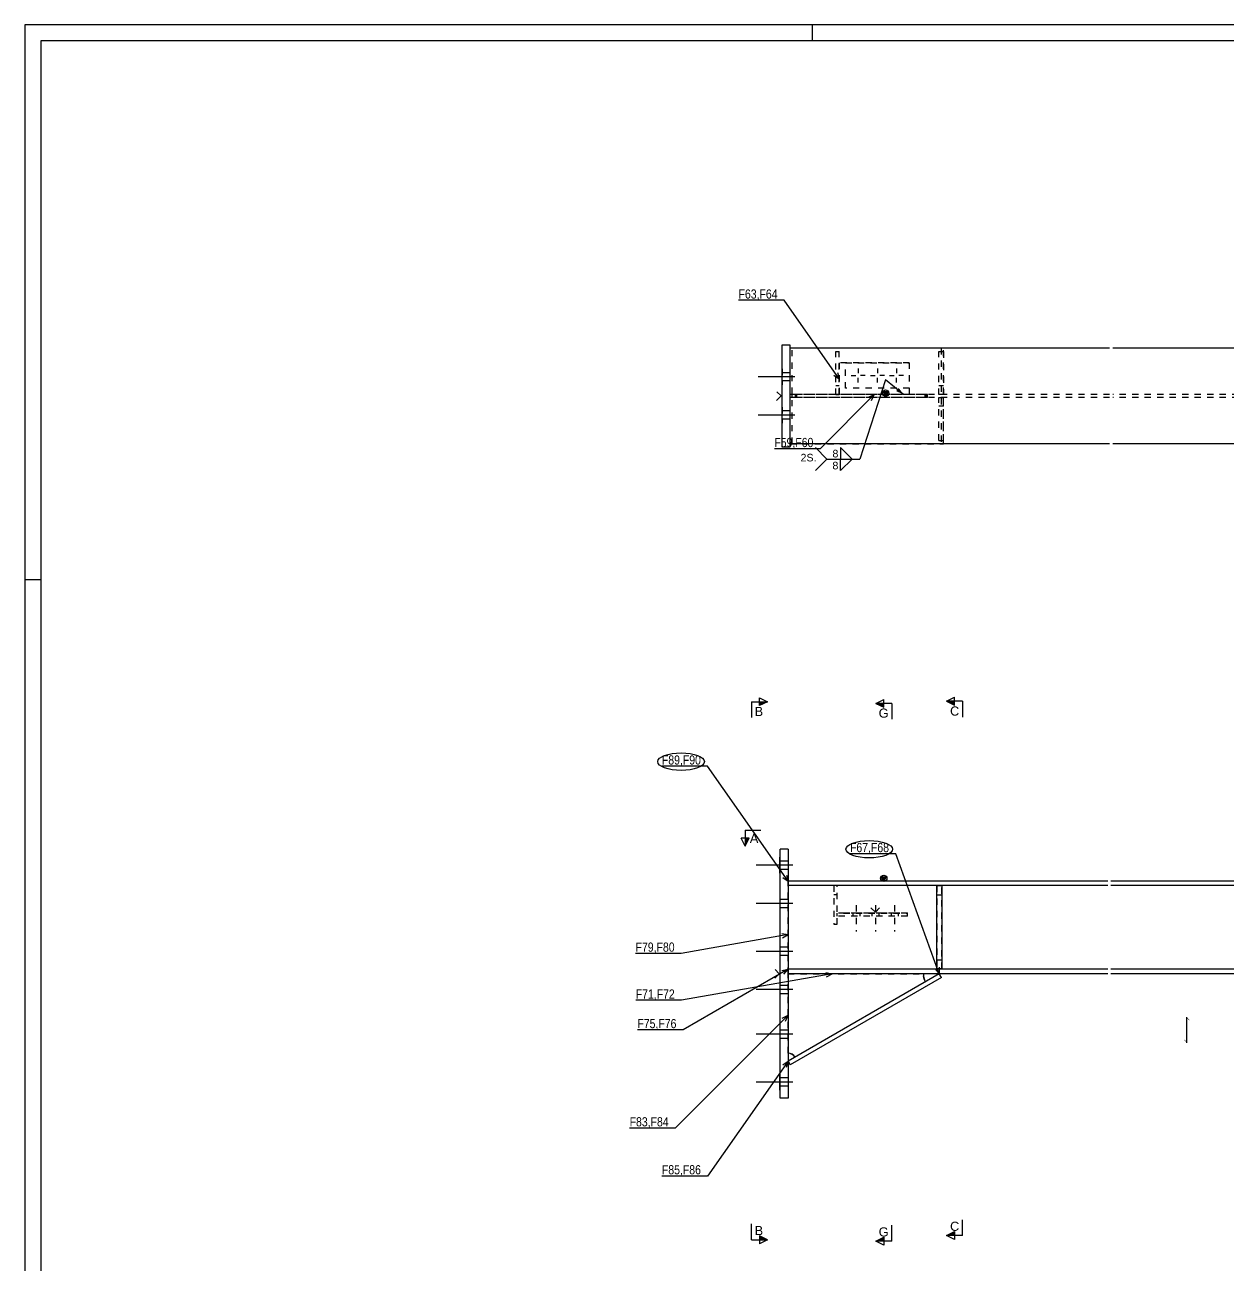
# Model space of a CAD drawing. Header units: millimetres. Extents: x -22 to 819, y -311 to 283.
# Drawn here: x -22.3 to 354.8, y -105.6 to 283 of the extents above; entities that cross this region are included whole.
import ezdxf

# ---------------------------------------------------------------- set-up
doc = ezdxf.new("R2010")
doc.units = ezdxf.units.MM
doc.linetypes.add('DXK_LINE_DOT2', pattern=[3.9198, 1.9599, -1.9599])
doc.layers.add('WELD_LABELS', color=5, linetype='Continuous')
doc.styles.add('Arial', font='ARIAL.TTF', dxfattribs={"height": 0.2})
doc.styles.add('Arial Narrow', font='ARIALN.TTF', dxfattribs={"height": 0.2})

# ---------------------------------------------------------------- blocks, each defined once
blk = doc.blocks.new('Unknown-43754868-1168')
at = {"color": 5, "linetype": 'Continuous'}
for p, q in [((818.75, 282.99), (-22.25, 282.99)), ((-22.25, 282.99), (-22.25, -311.01)), ((813.75, 277.99), (-17.25, 277.99)), ((-17.25, 277.99), (-17.25, -306.01))]:
    blk.add_line(p, q, dxfattribs=at)
at = {"color": 7, "linetype": 'Continuous'}
for p, q in [((224.75, 277.99), (224.75, 282.99)), ((-17.25, 108.99), (-22.25, 108.99))]:
    blk.add_line(p, q, dxfattribs=at)
blk = doc.blocks.new('Surfacing-43754868-2291 - 2118')
at = {"color": 7, "linetype": 'Continuous'}
for p, q in [((215.2, 163.12), (215.15, 163.12)), ((215.15, 163.12), (215.15, 158.12)), ((215.2, 158.12), (215.15, 158.12))]:
    blk.add_line(p, q, dxfattribs=at)
at = {"color": 246, "linetype": 'DXK_LINE_DOT2'}
blk.add_line((215.2, 163.12), (215.2, 158.12), dxfattribs=at)
blk = doc.blocks.new('Bolt-43754868-2163 - 2118')
at = {"color": 3, "linetype": 'Continuous'}
for p, q in [((239.1, 175.24), (239.1, 173.78)), ((245.1, 175.24), (245.1, 173.78)), ((251.1, 175.24), (251.1, 173.78)), ((236.9, 173.04), (238.36, 173.04)), ((239.1, 170.84), (239.1, 172.31)), ((241.3, 173.04), (239.83, 173.04)), ((242.9, 173.04), (244.36, 173.04)), ((245.1, 170.84), (245.1, 172.31)), ((247.3, 173.04), (245.83, 173.04)), ((248.9, 173.04), (250.36, 173.04)), ((251.1, 170.84), (251.1, 172.31)), ((253.3, 173.04), (251.83, 173.04))]:
    blk.add_line(p, q, dxfattribs=at)
blk = doc.blocks.new('Part-43754868-2318 - 2118')
at = {"color": 7, "linetype": 'DXK_LINE_DOT2'}
for p, q in [((232.1, 167.04), (232.1, 180.54)), ((232.1, 180.54), (233.1, 180.54)), ((233.1, 167.04), (233.1, 180.54)), ((233.1, 169.84), (232.1, 169.84)), ((232.1, 167.04), (233.1, 167.04))]:
    blk.add_line(p, q, dxfattribs=at)
blk = doc.blocks.new('Bolt-43754868-2135 - 2118')
at = {"color": 3, "linetype": 'Continuous'}
for p, q in [((219.2, 172.62), (207.7, 172.62)), ((219.2, 172.62), (207.7, 172.62)), ((219.2, 172.62), (207.7, 172.62)), ((219.2, 172.62), (207.7, 172.62)), ((219.2, 172.62), (207.7, 172.62)), ((219.2, 172.62), (207.7, 172.62)), ((217.7, 173.92), (215.2, 173.92)), ((217.7, 173.92), (215.2, 173.92)), ((217.7, 173.92), (215.2, 173.92)), ((217.7, 173.92), (215.2, 173.92)), ((217.7, 173.92), (215.2, 173.92)), ((217.7, 173.92), (215.2, 173.92)), ((217.7, 171.32), (215.2, 171.32)), ((217.7, 171.32), (215.2, 171.32)), ((217.7, 171.32), (215.2, 171.32)), ((217.7, 171.32), (215.2, 171.32)), ((217.7, 171.32), (215.2, 171.32)), ((217.7, 171.32), (215.2, 171.32)), ((219.2, 160.62), (207.7, 160.62)), ((219.2, 160.62), (207.7, 160.62)), ((219.2, 160.62), (207.7, 160.62)), ((219.2, 160.62), (207.7, 160.62)), ((219.2, 160.62), (207.7, 160.62)), ((219.2, 160.62), (207.7, 160.62)), ((217.7, 161.92), (215.2, 161.92)), ((217.7, 161.92), (215.2, 161.92)), ((217.7, 161.92), (215.2, 161.92)), ((217.7, 161.92), (215.2, 161.92)), ((217.7, 161.92), (215.2, 161.92)), ((217.7, 161.92), (215.2, 161.92)), ((217.7, 159.32), (215.2, 159.32)), ((217.7, 159.32), (215.2, 159.32)), ((217.7, 159.32), (215.2, 159.32)), ((217.7, 159.32), (215.2, 159.32)), ((217.7, 159.32), (215.2, 159.32)), ((217.7, 159.32), (215.2, 159.32))]:
    blk.add_line(p, q, dxfattribs=at)
blk = doc.blocks.new('Part-43754868-2176 - 2118')
at = {"linetype": 'Continuous'}
blk.add_hatch(color=2, dxfattribs=at).paths.add_polyline_path([(247.7, 166.62), (246.9, 168.02), (248.5, 168.02)])
at = {"color": 2, "linetype": 'Continuous'}
for p, q in [((317.93, 181.62), (217.7, 181.62)), ((460.23, 181.62), (318.93, 181.62)), ((561.46, 181.62), (461.23, 181.62)), ((247.7, 166.62), (246.9, 168.02)), ((246.9, 168.02), (248.5, 168.02)), ((248.5, 168.02), (247.7, 166.62)), ((317.93, 151.62), (217.7, 151.62)), ((460.23, 151.62), (318.93, 151.62)), ((561.46, 151.62), (461.23, 151.62))]:
    blk.add_line(p, q, dxfattribs=at)
at = {"color": 7, "linetype": 'DXK_LINE_DOT2'}
for p, q in [((217.7, 181.62), (217.7, 151.62)), ((561.46, 151.62), (561.46, 181.62)), ((317.93, 167.04), (217.7, 167.04)), ((317.93, 166.19), (217.7, 166.19)), ((460.23, 167.04), (318.93, 167.04)), ((460.23, 166.19), (318.93, 166.19)), ((561.46, 167.04), (461.23, 167.04)), ((561.46, 166.19), (461.23, 166.19))]:
    blk.add_line(p, q, dxfattribs=at)
at = {"color": 2, "linetype": 'Continuous'}
blk.add_circle((247.7, 167.52), 1, dxfattribs=at)
blk = doc.blocks.new('Part-43754868-2206 - 2118')
at = {"color": 7, "linetype": 'DXK_LINE_DOT2'}
for p, q in [((264.38, 152.69), (264.38, 166.19)), ((264.38, 166.19), (265.88, 166.19)), ((265.88, 163.39), (264.38, 163.39)), ((265.88, 152.69), (265.88, 166.19)), ((264.38, 152.69), (265.88, 152.69))]:
    blk.add_line(p, q, dxfattribs=at)
blk = doc.blocks.new('Part-43754868-2211 - 2118')
at = {"color": 7, "linetype": 'DXK_LINE_DOT2'}
for p, q in [((264.38, 167.04), (264.38, 180.54)), ((264.38, 180.54), (265.88, 180.54)), ((265.88, 180.54), (265.88, 167.04)), ((265.88, 169.84), (264.38, 169.84)), ((265.88, 167.04), (264.38, 167.04))]:
    blk.add_line(p, q, dxfattribs=at)
blk = doc.blocks.new('Surfacing-43754868-2296 - 2118')
at = {"color": 7, "linetype": 'Continuous'}
for p, q in [((215.2, 175.12), (215.15, 175.12)), ((215.15, 175.12), (215.15, 170.12)), ((215.2, 170.12), (215.15, 170.12))]:
    blk.add_line(p, q, dxfattribs=at)
at = {"color": 246, "linetype": 'DXK_LINE_DOT2'}
blk.add_line((215.2, 175.12), (215.2, 170.12), dxfattribs=at)
blk = doc.blocks.new('Part-43754868-2232 - 2118')
at = {"color": 7, "linetype": 'DXK_LINE_DOT2'}
for p, q in [((255.1, 177.04), (233.1, 177.04)), ((233.1, 177.04), (233.1, 167.04)), ((255.1, 177.04), (255.1, 167.04)), ((255.1, 167.04), (233.1, 167.04))]:
    blk.add_line(p, q, dxfattribs=at)
blk = doc.blocks.new('Surfacing-43754868-2301 - 2118')
at = {"color": 7, "linetype": 'Continuous'}
for p, q in [((215.2, 163.12), (215.15, 163.12)), ((215.15, 163.12), (215.15, 158.12)), ((215.2, 158.12), (215.15, 158.12))]:
    blk.add_line(p, q, dxfattribs=at)
at = {"color": 246, "linetype": 'DXK_LINE_DOT2'}
blk.add_line((215.2, 163.12), (215.2, 158.12), dxfattribs=at)
blk = doc.blocks.new('Part-43754868-2242 - 2118')
at = {"color": 2, "linetype": 'Continuous'}
for p, q in [((215.2, 150.62), (215.2, 182.62)), ((215.2, 182.62), (217.7, 182.62)), ((217.7, 182.62), (217.7, 150.62)), ((214.9, 166.62), (213.6, 167.92)), ((214.9, 166.62), (213.5, 165.22)), ((217.7, 150.62), (215.2, 150.62))]:
    blk.add_line(p, q, dxfattribs=at)
blk = doc.blocks.new('Part-43754868-2243 - 2118')
at = {"color": 7, "linetype": 'DXK_LINE_DOT2'}
for p, q in [((265.83, 181.62), (217.7, 181.62)), ((217.7, 181.62), (217.7, 151.62)), ((218.4, 151.62), (218.4, 181.62)), ((265.13, 181.62), (265.13, 151.62)), ((265.83, 151.62), (265.83, 181.62)), ((260.8, 167.04), (217.7, 167.04)), ((260.8, 166.19), (217.7, 166.19)), ((218.35, 166.19), (218.35, 167.04)), ((219.47, 166.19), (219.47, 167.04)), ((219.86, 166.19), (219.86, 167.04)), ((260.13, 166.19), (260.13, 167.04)), ((260.17, 167.04), (260.17, 166.19)), ((260.51, 166.19), (260.51, 167.04)), ((260.8, 166.19), (260.8, 167.04)), ((217.7, 151.62), (265.83, 151.62))]:
    blk.add_line(p, q, dxfattribs=at)
blk = doc.blocks.new('Surfacing-43754868-2306 - 2118')
at = {"color": 7, "linetype": 'Continuous'}
for p, q in [((215.2, 175.12), (215.15, 175.12)), ((215.15, 175.12), (215.15, 170.12)), ((215.2, 170.12), (215.15, 170.12))]:
    blk.add_line(p, q, dxfattribs=at)
at = {"color": 246, "linetype": 'DXK_LINE_DOT2'}
blk.add_line((215.2, 175.12), (215.2, 170.12), dxfattribs=at)
blk = doc.blocks.new('Surfacing-43754868-2266 - 2118')
at = {"color": 246, "linetype": 'DXK_LINE_DOT2'}
for p, q in [((235.1, 169.04), (235.1, 177.04)), ((235.1, 177.04), (255.1, 177.04)), ((255.1, 177.04), (255.1, 169.04)), ((255.1, 169.04), (235.1, 169.04))]:
    blk.add_line(p, q, dxfattribs=at)
blk = doc.blocks.new('Part-43754868-2808 - 2596')
at = {"color": 7, "linetype": 'DXK_LINE_DOT2'}
for p, q in [((231.5, 13.1), (231.5, 1)), ((232.5, 13.1), (231.5, 13.1)), ((232.5, 1), (232.5, 13.1)), ((231.5, 10.3), (232.5, 10.3)), ((231.5, 1), (232.5, 1))]:
    blk.add_line(p, q, dxfattribs=at)
blk = doc.blocks.new('Surfacing-43754868-2720 - 2596')
at = {"color": 7, "linetype": 'Continuous'}
for p, q in [((214.6, -46), (214.55, -46)), ((214.55, -51), (214.55, -46)), ((214.6, -51), (214.55, -51))]:
    blk.add_line(p, q, dxfattribs=at)
at = {"color": 246, "linetype": 'DXK_LINE_DOT2'}
blk.add_line((214.6, -51), (214.6, -46), dxfattribs=at)
blk = doc.blocks.new('Bolt-43754868-2627 - 2596')
at = {"color": 3, "linetype": 'DXK_LINE_DOT2'}
for p, q in [((237.4, 4.5), (237.4, 3.5)), ((238.5, 6.95), (238.5, -1.3)), ((239.6, 4.5), (239.6, 3.5)), ((243.4, 4.5), (243.4, 3.5)), ((244.5, 6.95), (244.5, -1.3)), ((245.6, 4.5), (245.6, 3.5)), ((249.4, 4.5), (249.4, 3.5)), ((250.5, 6.95), (250.5, -1.3)), ((251.6, 4.5), (251.6, 3.5))]:
    blk.add_line(p, q, dxfattribs=at)
blk = doc.blocks.new('Bolt-43754868-2621 - 2596')
at = {"color": 3, "linetype": 'Continuous'}
for p, q in [((218.6, 19.5), (207.1, 19.5)), ((218.6, 19.5), (207.1, 19.5)), ((217.1, 20.8), (214.6, 20.8)), ((217.1, 20.8), (214.6, 20.8)), ((217.1, 18.2), (214.6, 18.2)), ((217.1, 18.2), (214.6, 18.2)), ((217.1, 8.8), (214.6, 8.8)), ((217.1, 8.8), (214.6, 8.8)), ((218.6, 7.5), (207.1, 7.5)), ((218.6, 7.5), (207.1, 7.5)), ((217.1, 6.2), (214.6, 6.2)), ((217.1, 6.2), (214.6, 6.2)), ((218.6, -7.5), (207.1, -7.5)), ((218.6, -7.5), (207.1, -7.5)), ((217.1, -6.2), (214.6, -6.2)), ((217.1, -6.2), (214.6, -6.2)), ((217.1, -8.8), (214.6, -8.8)), ((217.1, -8.8), (214.6, -8.8)), ((217.1, -18.2), (214.6, -18.2)), ((217.1, -18.2), (214.6, -18.2)), ((218.6, -19.5), (207.1, -19.5)), ((218.6, -19.5), (207.1, -19.5)), ((217.1, -20.8), (214.6, -20.8)), ((217.1, -20.8), (214.6, -20.8)), ((218.6, -33.5), (207.1, -33.5)), ((218.6, -33.5), (207.1, -33.5)), ((217.1, -32.2), (214.6, -32.2)), ((217.1, -32.2), (214.6, -32.2)), ((217.1, -34.8), (214.6, -34.8)), ((217.1, -34.8), (214.6, -34.8)), ((218.6, -48.5), (207.1, -48.5)), ((218.6, -48.5), (207.1, -48.5)), ((217.1, -47.2), (214.6, -47.2)), ((217.1, -47.2), (214.6, -47.2)), ((217.1, -49.8), (214.6, -49.8)), ((217.1, -49.8), (214.6, -49.8))]:
    blk.add_line(p, q, dxfattribs=at)
blk = doc.blocks.new('Part-43754868-2630 - 2596')
at = {"linetype": 'Continuous'}
blk.add_hatch(color=2, dxfattribs=at).paths.add_polyline_path([(247.1, 14.5), (246.3, 15.9), (247.9, 15.9)])
at = {"color": 2, "linetype": 'Continuous'}
for p, q in [((247.1, 14.5), (246.3, 15.9)), ((246.3, 15.9), (247.9, 15.9)), ((247.9, 15.9), (247.1, 14.5)), ((375.33, 14.8), (373.93, 16.2)), ((375.33, 14.8), (376.63, 16.1)), ((317.33, 14.5), (217.1, 14.5)), ((317.33, 13.1), (217.1, 13.1)), ((459.63, 14.5), (318.33, 14.5)), ((459.63, 13.1), (318.33, 13.1)), ((560.86, 14.5), (460.63, 14.5)), ((560.86, 13.1), (460.63, 13.1)), ((317.33, -13.1), (217.1, -13.1)), ((317.33, -14.5), (217.1, -14.5)), ((459.63, -13.1), (318.33, -13.1)), ((459.63, -14.5), (318.33, -14.5)), ((560.86, -13.1), (460.63, -13.1)), ((560.86, -14.5), (460.63, -14.5))]:
    blk.add_line(p, q, dxfattribs=at)
at = {"color": 7, "linetype": 'DXK_LINE_DOT2'}
for p, q in [((217.1, -14.5), (217.1, 14.5)), ((560.86, 14.5), (560.86, -14.5))]:
    blk.add_line(p, q, dxfattribs=at)
at = {"color": 2, "linetype": 'Continuous'}
blk.add_circle((247.1, 15.4), 1, dxfattribs=at)
blk = doc.blocks.new('Surfacing-43754868-2695 - 2596')
at = {"color": 246, "linetype": 'DXK_LINE_DOT2'}
for p, q in [((234.5, 4.5), (234.5, 4.55)), ((234.5, 4.55), (254.5, 4.55)), ((234.5, 4.5), (254.5, 4.5)), ((254.5, 4.5), (254.5, 4.55))]:
    blk.add_line(p, q, dxfattribs=at)
blk = doc.blocks.new('Part-43754868-2643 - 2596')
at = {"color": 7, "linetype": 'DXK_LINE_DOT2'}
for p, q in [((263.78, 13), (263.78, -13)), ((265.28, 13), (263.78, 13)), ((265.28, -13), (265.28, 13)), ((263.78, 10.2), (265.28, 10.2)), ((263.78, -10.2), (265.28, -10.2)), ((263.78, -13), (265.28, -13))]:
    blk.add_line(p, q, dxfattribs=at)
blk = doc.blocks.new('Part-43754868-2644 - 2596')
at = {"color": 2, "linetype": 'Continuous'}
for p, q in [((265.28, 13), (263.78, 13)), ((263.78, -13), (263.78, 13)), ((265.28, 13), (265.28, -13)), ((265.28, -13), (263.78, -13))]:
    blk.add_line(p, q, dxfattribs=at)
at = {"color": 7, "linetype": 'DXK_LINE_DOT2'}
for p, q in [((263.78, 10.2), (265.28, 10.2)), ((263.78, -10.2), (265.28, -10.2))]:
    blk.add_line(p, q, dxfattribs=at)
blk = doc.blocks.new('Part-43754868-2649 - 2596')
at = {"color": 2, "linetype": 'Continuous'}
for p, q in [((264.53, -14.5), (217.1, -41.88)), ((259.53, -14.5), (259.57, -15.15)), ((259.57, -15.15), (259.7, -15.79)), ((265.23, -15.71), (264.53, -14.5)), ((265.23, -15.71), (217.8, -43.1)), ((259.7, -15.79), (259.91, -16.41)), ((260.2, -17), (259.91, -16.41)), ((217.75, -39.47), (217.1, -39.38)), ((217.1, -41.88), (217.8, -43.1)), ((218.35, -39.72), (217.75, -39.47)), ((218.87, -40.12), (218.35, -39.72)), ((219.27, -40.63), (218.87, -40.12))]:
    blk.add_line(p, q, dxfattribs=at)
at = {"color": 7, "linetype": 'DXK_LINE_DOT2'}
for p, q in [((217.1, -14.5), (259.53, -14.5)), ((217.1, -39.38), (217.1, -14.5)), ((259.7, -15.79), (259.57, -15.15)), ((259.91, -16.41), (259.7, -15.79)), ((217.75, -39.47), (218.35, -39.72)), ((218.35, -39.72), (218.87, -40.12))]:
    blk.add_line(p, q, dxfattribs=at)
blk = doc.blocks.new('Part-43754868-2654 - 2596')
at = {"color": 2, "linetype": 'Continuous'}
for p, q in [((214.6, -53.5), (214.6, 24.5)), ((217.1, 24.5), (214.6, 24.5)), ((217.1, 24.5), (217.1, -53.5)), ((214.3, -14.5), (212.9, -15.9)), ((214.3, -14.5), (213, -13.2)), ((217.1, -53.5), (214.6, -53.5))]:
    blk.add_line(p, q, dxfattribs=at)
blk = doc.blocks.new('Part-43754868-2658 - 2596')
at = {"color": 7, "linetype": 'DXK_LINE_DOT2'}
for p, q in [((254.5, 4.5), (232.5, 4.5)), ((232.5, 3.5), (232.5, 4.5)), ((254.5, 3.5), (254.5, 4.5)), ((254.5, 3.5), (232.5, 3.5))]:
    blk.add_line(p, q, dxfattribs=at)
at = {"color": 2, "linetype": 'Continuous'}
for q in [(243.1, 6.2), (245.8, 6.1)]:
    blk.add_line((244.5, 4.8), q, dxfattribs=at)
blk = doc.blocks.new('Surfacing-43754868-2725 - 2596')
at = {"color": 7, "linetype": 'Continuous'}
for p, q in [((214.6, -46), (214.55, -46)), ((214.55, -51), (214.55, -46)), ((214.6, -51), (214.55, -51))]:
    blk.add_line(p, q, dxfattribs=at)
at = {"color": 246, "linetype": 'DXK_LINE_DOT2'}
blk.add_line((214.6, -51), (214.6, -46), dxfattribs=at)
blk = doc.blocks.new('Surfacing-43754868-2730 - 2596')
at = {"color": 7, "linetype": 'Continuous'}
for p, q in [((214.6, 22), (214.55, 22)), ((214.55, 17), (214.55, 22)), ((214.6, 17), (214.55, 17))]:
    blk.add_line(p, q, dxfattribs=at)
at = {"color": 246, "linetype": 'DXK_LINE_DOT2'}
blk.add_line((214.6, 17), (214.6, 22), dxfattribs=at)
blk = doc.blocks.new('Surfacing-43754868-2735 - 2596')
at = {"color": 7, "linetype": 'Continuous'}
for p, q in [((214.6, 22), (214.55, 22)), ((214.55, 17), (214.55, 22)), ((214.6, 17), (214.55, 17))]:
    blk.add_line(p, q, dxfattribs=at)
at = {"color": 246, "linetype": 'DXK_LINE_DOT2'}
blk.add_line((214.6, 17), (214.6, 22), dxfattribs=at)
blk = doc.blocks.new('WeldMark-43754868-10144 - 2118')
at = {"linetype": 'Continuous'}
blk.add_hatch(color=3, dxfattribs=at).paths.add_polyline_path([(251.81, 169.12), (253.34, 167.04), (251.02, 168.15)])
at = {"color": 3, "linetype": 'Continuous'}
for p, q in [((247.7, 171.71), (239.62, 146.85)), ((253.34, 167.04), (247.7, 171.71))]:
    blk.add_line(p, q, dxfattribs=at)
at = {"color": 0}
blk.add_wipeout([(233.07, 147.15), (233.07, 150.05), (230.81, 150.05), (230.81, 147.15)], dxfattribs=at)
at = {"color": 3, "linetype": 'Continuous'}
for p, q in [((237.15, 146.85), (233.58, 150.42)), ((233.58, 150.42), (233.58, 146.85)), ((233.58, 146.85), (237.15, 146.85))]:
    blk.add_line(p, q, dxfattribs=at)
at = {"color": 0, "linetype": 'Continuous'}
blk.add_wipeout([(233.07, 143.4), (233.07, 146.3), (230.81, 146.3), (230.81, 143.4)], dxfattribs=at)
at = {"color": 3, "linetype": 'Continuous'}
for p, q in [((229.26, 146.85), (225.69, 150.42)), ((229.26, 146.85), (225.69, 143.28)), ((229.26, 146.85), (239.62, 146.85)), ((233.58, 146.85), (237.15, 146.85)), ((237.15, 146.85), (233.58, 143.28)), ((233.58, 143.28), (233.58, 146.85))]:
    blk.add_line(p, q, dxfattribs=at)
at = {"color": 3, "style": 'Arial'}
blk.add_text('8', height=2.39, dxfattribs=at).set_placement((231.01, 147.35))
at = {"color": 3, "linetype": 'Continuous', "style": 'Arial'}
blk.add_text('8', height=2.39, dxfattribs=at).set_placement((231.01, 143.6))
at = {"color": 0, "linetype": 'Continuous'}
blk.add_wipeout([(226.01, 146.1), (226.01, 148.6), (221.01, 148.6), (221.01, 146.1)], dxfattribs=at)
at = {"color": 3, "linetype": 'Continuous', "style": 'Arial'}
blk.add_text('2S.', height=2.388, dxfattribs=at).set_placement((221.01, 146.1))
blk = doc.blocks.new('SectionMark-43754868-2946 - 2596')
at = {"color": 0, "linetype": 'Continuous'}
for points in [[(209.27, 66.28), (209.27, 69.28), (206.6, 69.28), (206.6, 66.28)], [(209.27, -96.47), (209.27, -93.47), (206.6, -93.47), (206.6, -96.47)]]:
    blk.add_wipeout(points, dxfattribs=at)
at = {"linetype": 'Continuous'}
for points in [[(208.1, 69.53), (208.1, 70.78), (210.6, 70.78)], [(208.1, -97.97), (208.1, -96.72), (210.6, -97.97)]]:
    blk.add_hatch(color=6, dxfattribs=at).paths.add_polyline_path(points)
at = {"color": 6, "linetype": 'Continuous'}
for p, q in [((205.6, 70.78), (205.6, 65.78)), ((205.6, 70.78), (210.6, 70.78)), ((208.1, 69.53), (208.1, 72.03)), ((208.1, 72.03), (210.6, 70.78)), ((210.6, 70.78), (208.1, 69.53)), ((205.6, -97.97), (205.6, -92.97)), ((210.6, -97.97), (208.1, -96.72)), ((208.1, -96.72), (208.1, -99.22)), ((205.6, -97.97), (210.6, -97.97)), ((210.6, -97.97), (208.1, -99.22))]:
    blk.add_line(p, q, dxfattribs=at)
at = {"color": 6, "linetype": 'Continuous', "style": 'Arial'}
for p in [(206.6, 66.28), (206.6, -96.47)]:
    blk.add_text('B', height=2.87, dxfattribs=at).set_placement(p)
blk = doc.blocks.new('SectionMark-43754868-2948 - 2596')
at = {"color": 0, "linetype": 'Continuous'}
for points in [[(207.77, 26.5), (207.77, 29.5), (205.1, 29.5), (205.1, 26.5)], [(572.86, 26.5), (572.86, 29.5), (570.19, 29.5), (570.19, 26.5)]]:
    blk.add_wipeout(points, dxfattribs=at)
at = {"linetype": 'Continuous'}
for points in [[(203.6, 28), (204.85, 28), (203.6, 25.5)], [(573.11, 28), (574.36, 28), (574.36, 25.5)]]:
    blk.add_hatch(color=6, dxfattribs=at).paths.add_polyline_path(points)
at = {"color": 6, "linetype": 'Continuous'}
for p, q in [((203.6, 25.5), (202.35, 28)), ((204.85, 28), (202.35, 28)), ((203.6, 30.5), (208.6, 30.5)), ((203.6, 30.5), (203.6, 25.5)), ((203.6, 25.5), (204.85, 28)), ((574.36, 30.5), (569.36, 30.5)), ((573.11, 28), (575.61, 28)), ((574.36, 25.5), (573.11, 28)), ((574.36, 30.5), (574.36, 25.5)), ((575.61, 28), (574.36, 25.5))]:
    blk.add_line(p, q, dxfattribs=at)
at = {"color": 6, "linetype": 'Continuous', "style": 'Arial'}
for p in [(205.1, 26.5), (570.19, 26.5)]:
    blk.add_text('A', height=2.87, dxfattribs=at).set_placement(p)
blk = doc.blocks.new('SectionMark-43754868-2954 - 2596')
at = {"color": 0, "linetype": 'Continuous'}
for points in [[(270.78, 66.41), (270.78, 69.41), (267.89, 69.41), (267.89, 66.41)], [(270.78, -95.12), (270.78, -92.12), (267.89, -92.12), (267.89, -95.12)]]:
    blk.add_wipeout(points, dxfattribs=at)
at = {"linetype": 'Continuous'}
for points in [[(269.28, 70.91), (269.28, 69.66), (266.78, 70.91)], [(269.28, -95.37), (269.28, -96.62), (266.78, -96.62)]]:
    blk.add_hatch(color=6, dxfattribs=at).paths.add_polyline_path(points)
at = {"color": 6, "linetype": 'Continuous'}
for p, q in [((266.78, 70.91), (269.28, 72.16)), ((271.78, 70.91), (266.78, 70.91)), ((266.78, 70.91), (269.28, 69.66)), ((269.28, 69.66), (269.28, 72.16)), ((271.78, 70.91), (271.78, 65.91)), ((271.78, -96.62), (271.78, -91.62)), ((266.78, -96.62), (269.28, -95.37)), ((271.78, -96.62), (266.78, -96.62)), ((269.28, -97.87), (266.78, -96.62)), ((269.28, -95.37), (269.28, -97.87))]:
    blk.add_line(p, q, dxfattribs=at)
at = {"color": 6, "linetype": 'Continuous', "style": 'Arial'}
for p in [(267.89, 66.41), (267.89, -95.12)]:
    blk.add_text('C', height=2.87, dxfattribs=at).set_placement(p)
blk = doc.blocks.new('Symbol-43754868-10010 - 2596')
at = {"linetype": 'Continuous'}
for points in [[(342.15, -28.16), (342.95, -28.96), (342.95, -29.16), (342.15, -28.36)], [(342.15, -36.16), (341.35, -35.36), (341.35, -35.16), (342.15, -35.96)]]:
    blk.add_hatch(color=96, dxfattribs=at).paths.add_polyline_path(points)
at = {"color": 96, "linetype": 'Continuous'}
blk.add_line((342.15, -36.16), (342.15, -28.16), dxfattribs=at)
blk = doc.blocks.new('SectionMark-43754868-16314 - 2596')
at = {"color": 0, "linetype": 'Continuous'}
for points in [[(248.61, 65.76), (248.61, 68.76), (245.5, 68.76), (245.5, 65.76)], [(248.61, -96.89), (248.61, -93.89), (245.5, -93.89), (245.5, -96.89)]]:
    blk.add_wipeout(points, dxfattribs=at)
at = {"linetype": 'Continuous'}
for points in [[(247.11, 70.26), (247.11, 69.01), (244.61, 70.26)], [(247.11, -97.14), (247.11, -98.39), (244.61, -98.39)]]:
    blk.add_hatch(color=6, dxfattribs=at).paths.add_polyline_path(points)
at = {"color": 6, "linetype": 'Continuous'}
for p, q in [((244.61, 70.26), (247.11, 71.51)), ((249.61, 70.26), (244.61, 70.26)), ((244.61, 70.26), (247.11, 69.01)), ((247.11, 69.01), (247.11, 71.51)), ((249.61, 70.26), (249.61, 65.26)), ((244.61, -98.39), (247.11, -97.14)), ((247.11, -97.14), (247.11, -99.64)), ((249.61, -98.39), (249.61, -93.39)), ((249.61, -98.39), (244.61, -98.39)), ((247.11, -99.64), (244.61, -98.39))]:
    blk.add_line(p, q, dxfattribs=at)
at = {"color": 6, "linetype": 'Continuous', "style": 'Arial'}
for p in [(245.5, 65.76), (245.5, -96.89)]:
    blk.add_text('G', height=2.87, dxfattribs=at).set_placement(p)

msp = doc.modelspace()

# ---------------------------------------------------------------- linework, layer by layer
at = {"layer": 'WELD_LABELS', "color": 5}
for p, q in [((215.89, 196.62), (201.57, 196.62)), ((191.86, 50.54), (177.54, 50.54)), ((215.46, 15.65), (217.1, 14.5)), ((216.58, 16.43), (217.1, 14.5)), ((215.13, -1.88), (217.1, -2.23)), ((215.37, -3.24), (217.1, -2.23)), ((183.62, -8.14), (169.29, -8.14)), ((215.13, -13.45), (217.1, -13.1)), ((215.82, -14.63), (217.1, -13.1)), ((228.96, -14.15), (230.93, -14.5)), ((229.2, -15.5), (230.93, -14.5)), ((263.24, -12.97), (264.53, -14.5)), ((264.53, -12.5), (264.53, -14.5)), ((183.66, -22.84), (169.33, -22.84)), ((215.29, -28.39), (217.1, -27.55)), ((216.26, -29.36), (217.1, -27.55)), ((184.19, -32.1), (169.86, -32.1)), ((215.46, -43.03), (217.1, -41.88)), ((216.58, -43.82), (217.1, -41.88)), ((181.74, -62.9), (167.42, -62.9)), ((191.86, -77.93), (177.54, -77.93))]:
    msp.add_line(p, q, dxfattribs=at)
at = {"layer": 'WELD_LABELS', "color": 1}
msp.add_ellipse((183.55, 51.98), major_axis=(7.32, 0), ratio=0.373462, dxfattribs=at)

# ---------------------------------------------------------------- block references
for name in ['Unknown-43754868-1168', 'Part-43754868-2242 - 2118', 'Part-43754868-2176 - 2118', 'Part-43754868-2243 - 2118', 'Part-43754868-2318 - 2118', 'Part-43754868-2211 - 2118', 'Surfacing-43754868-2296 - 2118', 'Surfacing-43754868-2306 - 2118', 'Part-43754868-2232 - 2118', 'Surfacing-43754868-2266 - 2118', 'Bolt-43754868-2163 - 2118', 'Bolt-43754868-2135 - 2118', 'Part-43754868-2206 - 2118', 'Surfacing-43754868-2291 - 2118', 'Surfacing-43754868-2301 - 2118', 'Part-43754868-2654 - 2596', 'Bolt-43754868-2621 - 2596', 'Surfacing-43754868-2730 - 2596', 'Surfacing-43754868-2735 - 2596', 'Part-43754868-2630 - 2596', 'Part-43754868-2808 - 2596', 'Part-43754868-2643 - 2596', 'Part-43754868-2644 - 2596', 'Part-43754868-2658 - 2596', 'Surfacing-43754868-2695 - 2596', 'Bolt-43754868-2627 - 2596', 'Part-43754868-2649 - 2596', 'Symbol-43754868-10010 - 2596', 'Surfacing-43754868-2720 - 2596', 'Surfacing-43754868-2725 - 2596']:
    msp.add_blockref(name, (0, 0))

# ---------------------------------------------------------------- texts
at = {"layer": 'WELD_LABELS', "color": 5, "lineweight": 30, "char_height": 2.865, "attachment_point": 7, "style": 'Arial Narrow'}
for s, insert in [('F63,F64', (201.57, 196.62)), ('F89,F90', (177.54, 50.54)), ('F79,F80', (169.29, -8.14)), ('F71,F72', (169.33, -22.84)), ('F75,F76', (169.86, -32.1)), ('F83,F84', (167.42, -62.9)), ('F85,F86', (177.54, -77.93))]:
    msp.add_mtext(s, dxfattribs=dict(at, insert=insert))

# ---------------------------------------------------------------- next in the draw order: block references
for name in ['WeldMark-43754868-10144 - 2118', 'SectionMark-43754868-2946 - 2596']:
    msp.add_blockref(name, (0, 0))

# ---------------------------------------------------------------- next in the draw order: linework, layer by layer
at = {"layer": 'WELD_LABELS', "color": 5}
for p, q in [((233.1, 172.04), (215.89, 196.62)), ((231.46, 173.19), (233.1, 172.04)), ((232.58, 173.97), (233.1, 172.04)), ((244.1, 167.04), (227.13, 150.07)), ((242.29, 166.2), (244.1, 167.04)), ((243.26, 165.23), (244.1, 167.04)), ((227.13, 150.07), (212.8, 150.07)), ((217.1, -2.23), (183.62, -8.14)), ((230.93, -14.5), (183.66, -22.84)), ((217.1, -13.1), (184.19, -32.1)), ((217.1, -27.55), (181.74, -62.9)), ((217.1, -41.88), (191.86, -77.93))]:
    msp.add_line(p, q, dxfattribs=at)

# ---------------------------------------------------------------- next in the draw order: block references
msp.add_blockref('SectionMark-43754868-2948 - 2596', (0, 0))

# ---------------------------------------------------------------- next in the draw order: texts
at = {"layer": 'WELD_LABELS', "color": 5, "lineweight": 30, "insert": (212.8, 150.07), "char_height": 2.865, "attachment_point": 7, "style": 'Arial Narrow'}
msp.add_mtext('F59,F60', dxfattribs=at)

# ---------------------------------------------------------------- next in the draw order: linework, layer by layer
at = {"layer": 'WELD_LABELS', "color": 5}
msp.add_line((217.1, 14.5), (191.86, 50.54), dxfattribs=at)

# ---------------------------------------------------------------- next in the draw order: block references
for name in ['SectionMark-43754868-16314 - 2596', 'SectionMark-43754868-2954 - 2596']:
    msp.add_blockref(name, (0, 0))

# ---------------------------------------------------------------- next in the draw order: linework, layer by layer
for p, q in [((250.85, 23.09), (236.52, 23.09)), ((264.53, -14.5), (250.85, 23.09))]:
    msp.add_line(p, q, dxfattribs=at)
at = {"layer": 'WELD_LABELS', "color": 1}
msp.add_ellipse((242.54, 24.52), major_axis=(7.32, 0), ratio=0.373462, dxfattribs=at)

# ---------------------------------------------------------------- next in the draw order: texts
at = {"layer": 'WELD_LABELS', "color": 5, "lineweight": 30, "insert": (236.52, 23.09), "char_height": 2.865, "attachment_point": 7, "style": 'Arial Narrow'}
msp.add_mtext('F67,F68', dxfattribs=at)

doc.saveas('drawing.dxf')
